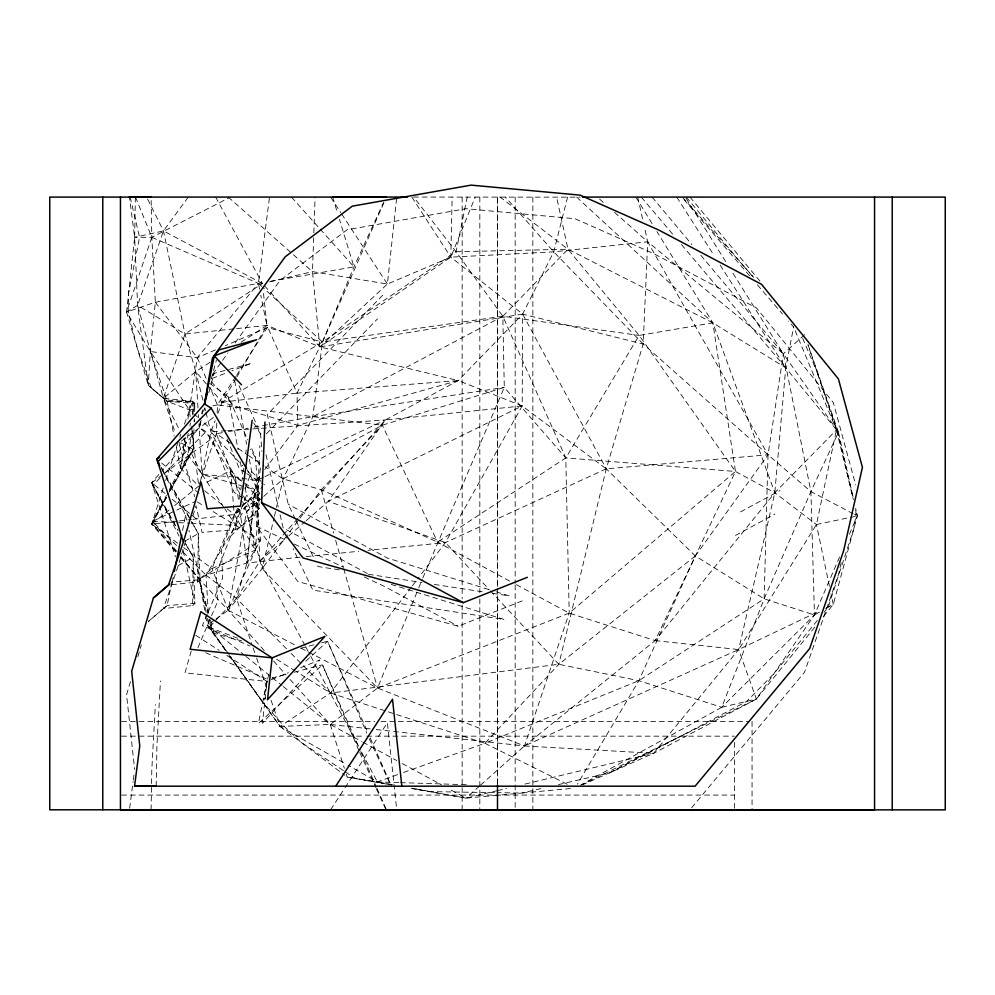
<?xml version="1.0" encoding="UTF-8"?>
<svg xmlns="http://www.w3.org/2000/svg" width="995" height="995" viewBox="0 0 995 995"><rect width="100%" height="100%" fill="white"/><g stroke="black" fill="none" stroke-linecap="round" stroke-linejoin="round"><path stroke-width="0.75" stroke-dasharray="4.97 3.73" d="M497.5 783.438L497.5 592.647M497.5 586.441L497.5 197.097L500.149 197.097L567.983 249.248L712.83 322.84L785.739 367.789L838.449 432.216L853.275 497.997M567.598 197.085L553.705 251.859L522.636 314.134L522.188 405.935L445.412 542.586L419.965 575.881M185.655 543.942L193.192 557.212L194.92 603.393L167.123 605.569L148.28 621.539L163.391 608.579L192.632 605.569L193.192 557.212L185.655 543.668M171.575 584.687L197.744 581.988L198.303 533.631L191.525 521.442M135.357 197.072L134.648 237.308L137.608 305.316L148.28 385.314L167.123 401.283L189.324 409.84L192.707 412.838M151.091 809.719L151.812 769.521L155.344 704.609M156.19 786.149L156.924 745.939L160.444 681.028M819.432 612.161L814.47 614.96L764.148 598.828L695.343 555.956L606.266 468.832L522.636 314.134L450.834 257.145L452.128 197.085M804.545 334.668L783.388 353.847L768.028 454.802L764.148 598.828L721.736 707.296L580.508 785.13M264.769 469.516L297.891 425.325L297.007 393.137L319.818 346.882L312.467 271.623L313.786 234.36M313.835 232.805L315.092 197.085M193.95 429.604L193.192 449.628L169.548 492.127M194.348 418.82L194.236 421.892L194.187 418.907M194.634 411.134L194.92 403.448L192.632 401.283L163.391 398.261L137.608 305.316L163.478 230.902L188.291 197.06M216.773 423.136L216.35 433.745L199.211 484.602M217.184 412.527L217.482 404.94L210.355 388.274M522.188 600.905L458.222 626.253L297.891 581.528L256.486 526.28L259.844 445.623M403.51 772.518L484.888 743.277L558.829 664.287L606.266 468.832L643.18 344.009L647.695 241.773L644.362 226.872M192.57 413.957L194.92 403.448L167.123 401.283L148.28 385.314L150.32 351.521L155.344 302.244L151.812 237.332L151.091 197.122M215.903 619.039L228.178 610.196L255.379 550.148L259.372 498.408L245.019 484.54M581.976 785.055L653.665 753.29L738.663 649.548L774.819 492.736L785.739 367.789L793.637 326.932L788.6 321.087M229.248 654.809L209.199 627.335L236.462 598.418L247.046 563.008L254.695 489.59L235.405 477.152L202.072 474.428L178.292 441.307M236.611 328.599L266.983 325.415L319.818 346.882L387.391 284.072L396.731 197.072M226.823 655.394L266.983 681.438L262.406 723.34L319.818 659.971L299.831 668.093M204.696 610.171L199.361 579.301L206.04 575.147L247.046 563.008L256.486 480.573L261.088 474.428M192.968 515.908L195.99 505.684L202.072 532.412L235.405 529.701L254.695 517.251L260.64 466.307L250.242 449.131M259.608 289.284L258.426 283.388L269.521 197.122M129.648 808.263L133.106 781.448M133.305 779.968L134.263 772.518M276.498 507.363L283.152 478.956L312.816 416.718L322.467 342.006L353.971 266.847L383.461 202.657M235.405 529.701L238.315 508.234M239.559 499.03L239.969 495.97M240.802 489.838L241.225 486.766M242.059 480.635L242.469 477.575M243.302 471.431L243.713 468.371M245.802 453.036L246.213 449.976M185.145 437.39L180.493 467.998L169.262 489.901M187.931 419.032L197.284 357.715L258.426 283.388L262.978 282.592M200.418 421.42L199.361 427.551L162.881 469.814M201.749 413.771L202.271 410.711M192.483 430.723L186.936 458.683L169.274 492.065M171.986 581.316L167.123 605.569L163.391 608.579L178.292 565.546L186.065 539.265M173.142 577.436L172.234 581.988L200.032 579.811L198.303 533.631L191.513 521.691M182.558 530.434L185.592 515.273L161.75 468.732M267.381 680.717L263.538 699.883L265.827 697.793M267.68 679.249L268.563 674.821M213.029 405.724L217.482 404.94L322.467 342.006L456.071 251.723L467.215 197.047M200.592 421.544L199.361 427.551L211.997 438.372L234.235 492.351L243.041 497.985M202.122 414.044L203.055 409.542M480.622 785.067L524.452 745.976L738.663 649.548L816.422 524.552L836.447 429.915L807.94 344.792M188.217 433.472L180.493 467.998L197.657 485M189.896 425.972L190.567 422.962M841.148 562.672L838.449 574.625L804.545 672.185L690.978 808.587M200.381 481.854L210.865 431.855L215.156 420.574M264.26 650.593L228.178 610.196L262.145 568.63L274.048 517.823M274.396 516.33L276.15 508.855M175.729 551.914L151.737 524.116L163.279 487.861M211.238 379.095L216.412 360.066M200.953 421.693L199.361 427.551L206.04 431.706L239.982 489.391M203.739 411.457L204.535 408.522M208.925 392.428L214.099 373.399L251.623 363.287L231.823 370.861M823.561 616.39L833.288 604.413L857.317 515.932L855.625 508.457M191.189 651.153L184.995 672.844L266.983 681.438M130.482 681.612L126.564 694.796L134.648 769.533M137.857 656.7L141.327 644.984M165.618 480.585L177.819 442.763M135.531 197.109L151.812 237.332L126.564 312.044L148.28 385.314M376.284 729.546L524.452 745.976L569.202 613.131L565.794 457.924L502.823 316.248L456.071 251.723L413.671 197.06L580.234 197.159M179.821 437.016L180.854 434.156M184.436 424.156L192.632 401.283L167.123 401.283L150.32 351.521L126.564 312.044L134.648 237.308L129.45 197.097M217.83 413.522L222.109 402.241L236.039 378.398M237.407 508.358L221.462 549.526L222.582 578.319L207.744 613.057M244.957 488.868L251.66 471.543L248.837 456.394M245.143 487.55L246.561 495.124L216.35 573.108L217.482 601.9L211.537 615.793M264.496 285.814L319.818 346.882L450.834 257.145L475.212 197.085M206.127 612.323L199.361 579.301L211.997 568.481L234.235 514.49L230.653 470.66L204.273 483.383M229.024 655.444L280.043 726.437L330.253 724.459L377.528 688.043L418.136 589.351M418.733 587.921L422.266 579.326M422.85 577.896L504.291 387.403L502.823 316.248L567.983 249.248L556.615 197.109M207.147 614.45L202.395 625.556L249.994 646.029M197.881 647.745L210.94 617.186M839.569 556.964L814.47 614.96L756.387 699.037L653.665 753.29L521.529 784.906M849.357 534.327L857.317 515.932L855.887 510.037L855.849 516.293L853.76 529.066L828.139 607.323L824.196 612.136M383.921 202.756L322.467 342.006L267.294 327.604L225.293 345.675M614.487 212.321L647.695 241.773L768.028 454.802L695.343 555.956L638.852 680.679L577.436 784.147M808.089 344.867L838.449 432.216L810.925 491.567L764.148 598.828L638.852 680.679L484.888 743.277L330.44 693.018L296.286 671.588M300.801 648.043L377.528 688.043L524.452 745.976L655.183 640.618L735.479 471.468L712.83 322.84L656.936 231.524M177.558 543.133L151.737 524.116L166.463 495.373M183.789 438.422L202.072 474.428L254.695 489.59L235.778 525.422L206.04 575.147L208.353 613.517M166.451 497.413L152.011 523.096L176.849 552.648M177.707 521.094L151.737 524.116L166.588 497.438M176.899 551.516L152.484 521.33L168.317 493.445M169.063 492.115L193.192 449.628L192.943 428.484M236.81 377.068L266.983 325.415L263.389 292.493M829.469 586.329L816.422 524.552L774.819 492.736L712.83 322.84L639.163 335.414L565.794 457.924L437.564 542.138L321.31 489.714L283.152 478.956L265.167 466.779M300.042 557.188L247.046 563.008L260.64 540.546L254.695 489.59M297.903 518.383L259.844 561.23L236.462 598.418L251.623 643.566M235.74 376.583L217.482 404.94L382.316 425.201L504.291 387.403L565.794 457.924L735.479 471.468L774.819 492.736L836.447 429.915L793.637 326.932M236.574 375.302L267.294 327.604L260.789 295.179M330.626 809.756L344.183 788.985M345.029 787.692L387.391 722.78L396.731 809.768M212.694 374.12L221.674 361.62M222.569 360.377L227.954 352.877M235.143 342.889L280.043 280.416L347.193 229.745L465.996 208.714L575.073 218.726L653.665 253.613L756.387 307.865L833.288 402.49L855.688 484.926M456.071 251.723L567.983 249.248L639.163 335.414L735.479 471.468L569.202 613.131L377.528 688.043L262.145 568.63L299.122 519.315M300.042 518.084L321.31 489.714L382.316 425.201L437.564 542.138L509.676 581.055M411.482 586.975L330.44 693.018L280.043 726.437L230.143 656.066M412.428 585.744L419.019 577.112M212.457 375.438L214.099 373.399M516.442 584.699L569.202 613.131L655.183 640.618L774.819 492.736M814.793 627.173L756.387 699.037L678.851 737.158L609.599 772.854L557.387 784.856M817.318 620.494L774.023 673.528L746.797 701.338L678.851 737.158M158.827 474.515L151.737 482.724L175.481 556.814M298.935 517.226L385.339 419.977L458.222 380.587L522.636 314.134L643.18 344.009L768.028 454.802L810.925 491.567L853.225 513.781M382.64 295.229L267.257 414.629L288.264 504.303L295.515 519.527M266.461 433.745L377.528 318.81M160.133 477.836L152.484 485.523L178.117 530.658M164.498 473.446L206.04 431.706M291.1 653.416L330.44 693.018L558.829 664.287L638.852 680.679L721.736 707.296L814.47 614.96L810.925 491.567L783.388 353.847L731.462 270.851M235.765 512.612L262.282 486.99M230.653 536.193L259.372 508.433L255.379 456.693L250.951 446.917M197.744 581.988L200.032 579.811L188.95 530.285M192.632 605.569L194.92 603.393L182.844 549.364M305.851 661.153L327.579 641.253L367.715 732.208M262.568 497.388L246.561 511.728L228.178 610.196L295.316 645.195M263.712 496.368L283.152 478.956L382.316 425.201M479.49 786.075L465.996 798.139L411.159 788.426M304.967 645.469L259.844 561.23L287.679 536.865M288.836 535.857L305.079 521.641M306.236 520.634L328.275 501.343L385.339 419.977L522.188 405.935L606.266 468.832L768.028 454.802M151.737 524.116L169.809 509.477M174.635 505.584L198.726 486.058M695.343 555.956L558.829 664.287L490.212 590.657M181.438 441.046L213.415 417.502M162.807 474.578L151.737 482.724L179.088 536.118M164.038 473.67L211.997 438.372M225.405 650.419L207.296 625.233L214.671 619.935M215.654 197.072L262.406 283.513L184.995 334.009L163.391 398.261L175.307 432.701M209.982 362.367L195.729 371.608L163.391 398.261L178.864 428.733M241.076 342.218L266.983 325.415L297.007 393.137L458.222 380.587L522.188 405.935L328.275 501.343L445.412 542.586L489.167 589.537M243.078 504.453L259.794 493.669L247.183 469.789M183.08 552.076L206.04 575.147L260.64 540.546L210.579 510.062M825.651 608.654L833.288 604.413L831.061 593.866M184.759 541.205L198.303 533.631M178.292 565.546L193.192 557.212M740.591 511.853L779.931 490.585M735.479 535.434L774.819 514.166M254.036 427.091L312.816 416.718L502.823 316.248L639.163 335.414M609.599 772.804L678.851 737.108L581.988 784.719M262.406 283.513L163.478 230.902L134.648 237.308L151.812 237.332L228.999 197.831M655.183 640.618L738.663 649.548L819.37 611.054M826.335 607.734L833.288 604.413M263.488 477.277L256.486 480.573L235.405 477.152L210.865 431.855L205.94 412.266M264.894 476.617L385.339 419.977L227.656 430.586M176.525 545.496L152.484 521.33L195.99 501.169M606.266 468.832L445.412 542.586L368.088 550.347M215.492 349.879L197.284 357.715L150.32 351.521L189.324 409.84L190.269 417.465M269.769 281.759L312.467 271.623L387.391 284.072L450.834 257.145L553.705 251.859L647.695 241.773L783.388 353.847L838.449 432.216M183.714 547.66L211.997 568.481L255.379 550.148L246.561 511.728L242.643 501.617M271.262 679.697L288.401 672.732M212.022 378.436L226.163 373.025M397.689 774.607L377.341 781.921L347.193 777.107L346.248 774.172M261.859 286.523L258.426 283.388L155.344 302.244L126.564 312.044L137.608 305.316L184.995 334.009L235.094 328.76M300.739 648.267L314.159 644.76M321.609 642.82L327.579 641.253L366.769 733.166M271.772 678.068L288.177 673.789M294.134 672.234L322.467 664.834L360.103 750.106M721.736 707.296L756.387 699.037L738.663 649.548M497.5 790.602L465.996 798.139L413.746 788.575M497.5 790.652L506.505 788.5M540.981 788.575L521.591 793.09L497.5 795.303M816.422 524.552L857.317 515.932L854.581 514.502M222.382 432.676L216.35 433.745L199.46 418.808M228.415 431.619L248.004 428.161M270.565 281.286L353.971 266.847L339.444 219.36M189.324 409.84L196.736 408.559M522.636 314.134L319.818 346.882L458.222 380.587L297.891 425.325L222.109 402.241L207.458 385.227M312.816 416.718L504.291 387.403M502.823 316.248L322.467 342.006L263.003 287.567M222.109 402.241L297.007 393.137M179.237 520.907L191.463 519.49M192.993 519.303L234.235 514.49L259.372 498.408L246.561 511.728L262.145 568.63M306.236 556.566L358.809 551.28M497.5 795.241L465.996 798.139L448.347 788.562M570.483 788.55L521.591 793.04L497.5 792.667M226.139 430.698L210.865 431.855L242.693 465.834M121.676 721.437L374.767 721.437M380.973 721.437L748.961 721.437M121.676 736.163L365.215 736.163M366.769 736.163L734.385 736.163M121.676 795.08L734.385 795.08M494.453 792.617L430.437 791.634L412.328 788.438M398.908 782.592L377.341 781.921L348.026 765.192M400.45 782.642L469.777 784.819M152.484 521.33L189.498 523.146M191.04 523.221L235.778 525.422L224.82 508.843M524.452 745.976L653.665 753.29M283.239 686.525L330.253 724.459L370.152 728.862M339.37 569.837L317.927 566.541L316.609 563.779M368.473 574.302L422.079 582.535M434.342 584.413L483.359 591.938M492.55 593.343L509.39 595.93L496.169 591.826M391.197 784.719L354.966 778.351L344.693 771.473M347.193 777.107L391.358 784.918M392.515 784.694L377.341 781.921L360.028 749.098M205.741 616.191L207.296 625.233L214.099 633.442L242.967 641.228M488.819 589.537L387.428 558.058L288.264 504.303M391.184 584.401L504.291 619.512L312.816 590.122L293.04 548.631M207.346 618.33L209.199 627.335L238.899 638.69M205.691 652.757L267.294 679.237L258.426 723.464L322.467 664.834L359.096 751.163M151.812 237.332L258.426 283.388M256.486 526.28L287.306 540.77M294.309 544.066L343.325 567.113M364.332 576.988L385.339 586.876L458.222 626.253M484.888 743.277L568.145 784.682M367.379 573.543L283.152 527.885L279.657 512.947M290.042 679.448L330.253 724.459L361.471 741.399M362.827 742.146L396.769 760.566M402.191 763.513L441.556 784.868M181.003 442.825L193.192 449.628L180.493 467.998L176.239 446.767M271.075 700.269L280.043 726.437L346.683 764.434M197.308 501.978L203.938 506.02M276.585 659.225L294.968 670.767M245.628 472.799L239.347 468.769L225.877 436.096M246.884 473.595L261.971 483.247M244.297 498.793L259.372 508.433L246.561 495.124M195.729 635.245L219.049 650.357M343.412 770.615L301.012 742.258L284.122 726.275L261.598 700.766L229.459 655.431M230.492 443.31L216.35 433.745L239.982 494.739M238.191 448.521L247.183 454.615M248.476 455.486L263.886 465.921M209.758 383.386L228.178 396.657L247.792 439.939M280.043 726.437L344.755 775.267M206.04 575.147L236.462 598.418L286.722 649.026M204.647 490.796L222.407 505.012M227.134 508.806L234.235 514.49L255.379 550.148M207.296 625.233L244.67 655.394M245.877 656.364L271.187 676.799M272.394 677.769L282.033 685.543M161.663 463.048L199.012 493.309M164.996 493.458L151.737 482.724L176.612 527.425M172.222 499.316L198.726 520.783M193.826 413.833L198.341 417.813M599.599 199.112L605.321 204.199M228.278 197.072L312.467 271.623M576.665 197.109L712.83 322.84M230.653 470.66L243.912 483.471M643.18 344.009L553.705 251.859L505.448 197.097M251.66 471.543L264.483 484.851M211.288 381.744L236.462 408.435M248.004 471.506L256.486 480.573L259.844 561.23M291.485 197.109L319.146 227.979M320.166 229.124L353.971 266.847M273.55 660.979L285.913 674.834M682.495 197.134L753.725 277.369M180.729 557.71L199.361 579.301L228.178 610.196L211.997 568.481M683.901 199.473L750.342 276.647M757.394 284.831L782.567 314.072M206.475 384.082L195.729 371.608L184.995 334.009L163.478 230.902L146.588 197.072M743.551 265.901L753.563 277.617M641.315 197.122L673.404 235.044M681.438 244.534L785.739 367.789L720.019 264.869M180.816 557.374L194.721 573.928L199.995 578.754L199.746 581.54L207.992 613.878M652.061 197.072L691.861 244.571M700.816 255.267L783.388 353.847M689.983 197.072L760.105 281.286M686.339 197.134L743.551 265.964M180.804 556.354L199.361 579.301L208.515 612.957M155.344 302.244L197.284 357.715L206.189 378.548M225.89 650.394L212.495 631.514L209.497 619.748M223.975 507.574L202.072 474.428L198.95 423.783M330.626 197.085L340.8 212.669M341.646 213.962L387.391 284.072M411.83 197.085L450.834 257.145M676.762 197.134L714.199 255.752M686.14 198.391L727.345 264.26M635.867 197.122L652.882 224.907M253.75 422.9L262.556 437.439M161.352 468.583L190.766 520.36M161.364 467.277L190.766 520.087M305.689 646.825L310.054 654.984M310.788 656.339L359.307 747.73M243.476 496.02L254.695 517.251M296.174 520.907L313.972 558.245M369.332 738.75L390.5 784.806M359.742 752.568L375.774 787.455M376.408 788.848L385.388 808.388M238.974 385.637L260.491 433.111L261.896 451.382M370.227 737.892L391.545 786.199M360.725 751.524L376.396 787.045M377.03 788.463L386.433 809.781M802.642 338.238L817.144 372.304M817.144 372.254L837.442 431.071M253.116 647.919L256.113 656.65M256.61 658.105L266.585 687.184M330.253 724.459L344.369 768.327M332.641 197.097L337.628 213.427M179.15 444.23L194.697 496.791M321.31 489.714L333.561 532.959M335.676 540.422L343.287 567.262M343.71 568.742L377.528 688.043M210.517 620.271L214.099 633.442M202.918 400.226L195.729 371.608L198.005 408.435M204.808 407.751L205.567 410.761M836.447 429.915L853.362 499.701M837.442 431.022L853.101 498.172M266.001 454.653L278.252 506.965M130.134 197.097L139.549 237.32L128.629 293.003L128.094 311.124L137.21 347.964L151.215 387.801L165.294 399.803L193.913 402.49L194.062 411.445M637.696 197.072L642.695 219.422M185.592 515.273L187.271 522.785M167.123 401.283L174.113 436.158M234.696 380.65L246.573 444.267M228.178 396.657L238.079 449.678M240.342 461.792L242.593 473.906M235.405 477.152L238.725 501.679M239.77 509.353L247.046 563.008M191.401 426.619L198.54 484.54M198.378 414.579L198.565 417.651M208.726 619.661L209.199 627.335M192.632 401.283L192.794 414.878M752.058 721.437L752.058 809.806M734.385 742.369L734.385 808.338M532.847 197.097L532.847 809.868M515.174 197.097L515.174 583.393M515.174 584.886L515.174 809.868M497.5 197.035L497.5 784.184M479.826 197.097L479.826 592.647M479.826 598.853L479.826 809.806M462.153 197.097L462.153 598.853M462.153 605.059L462.153 809.806"/><path stroke-width="1.49" d="M527.3 577.324L463.322 602.671L303.002 557.946L261.598 502.699L264.944 422.042M183.403 541.964L156.849 459.143L204.472 403.97L212.408 358.026L285.155 256.834L352.292 206.164L471.095 185.132L580.184 195.144L658.777 230.032L761.498 284.284L838.399 378.908L862.429 467.339L843.561 551.056L809.656 648.603L695.095 786.199L134.561 786.174L139.76 745.951L131.676 671.215L153.392 597.958L168.503 584.998L183.403 541.964L201.089 482.102L207.184 508.831L240.504 506.119L252.158 420.263M174.361 571.379L181.65 534.987M246.486 468.458L211.139 408.124L204.472 403.97L214.298 355.936L219.198 349.817L256.735 339.705L214.298 355.936L241.574 384.854M204.472 403.97L207.656 392.266M335.738 786.174L392.503 699.199L401.843 786.187M211.139 408.124L157.583 461.941L159.847 465.921M153.392 597.958L169.871 583.99M159.299 457.339L156.849 459.143L158.951 463.26M386.433 197.072L332.641 197.097M134.561 786.174L156.19 786.149M146.588 197.072L129.45 197.097L151.091 197.122M407.627 197.06L49.75 197.097L49.75 809.806L945.25 809.868L945.25 197.097L582.448 197.085M151.091 809.719L129.45 809.756L135.357 809.768M120.445 809.756L874.555 809.756M129.325 197.097L130.134 197.097M500.149 809.806L497.5 809.781L497.5 784.931M261.598 502.699L390.45 563.294L463.322 602.671M892.229 197.097L892.229 809.806M874.555 197.035L874.555 809.806M120.445 197.035L120.445 809.806M102.771 197.097L102.771 809.806M272.095 657.857L267.518 699.759L324.93 636.39L272.095 657.857L190.095 649.262L200.841 611.664L272.095 657.857"/></g></svg>
